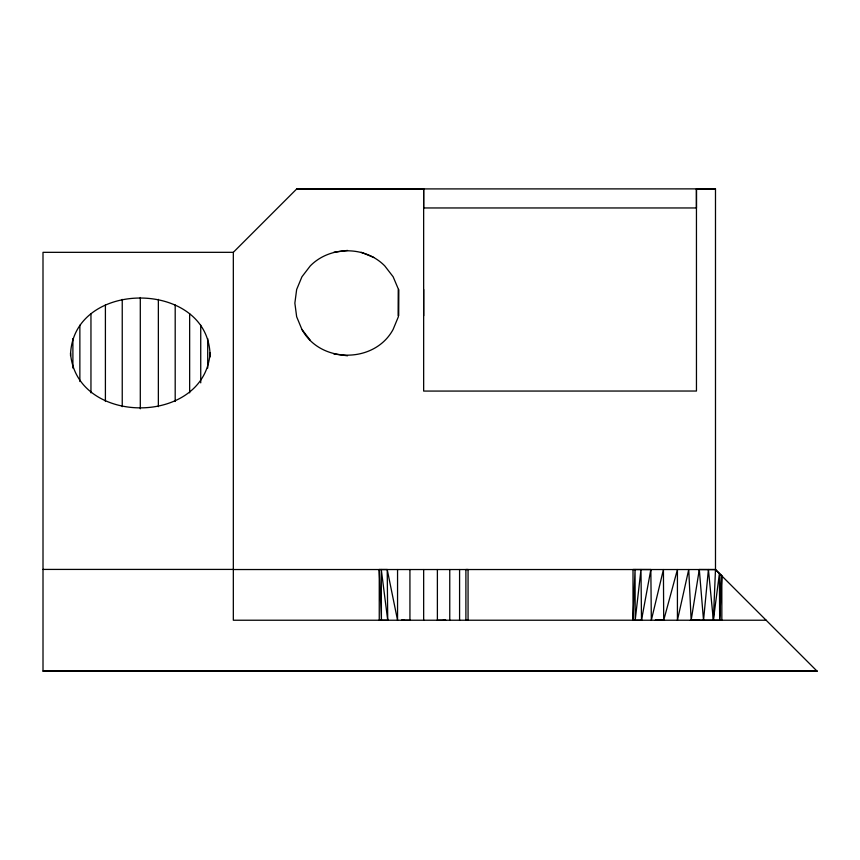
<?xml version="1.0" encoding="UTF-8"?>
<svg xmlns="http://www.w3.org/2000/svg" width="860" height="860" viewBox="0 0 860 860"><rect width="100%" height="100%" fill="white"/><g stroke="black" fill="none" stroke-linecap="round" stroke-linejoin="round"><path stroke-width="1.29" d="M43.011 671.122L817 671.079L43.011 671.122L43 252.335L233.329 252.324L296.764 188.888L423.647 188.888L423.658 391.074L696.46 391.031L696.449 188.877L715.488 188.877L715.488 569.578L817 671.079M233.329 252.378L233.329 620.232L766.249 620.221M233.329 569.535L715.488 569.535L721.83 575.856L721.841 620.264L690.365 620.275M296.764 188.931L715.488 188.877M301.925 329.455L301.925 329.412C320.35 363.78 374.67 363.694 393.127 329.412L398.384 316.706L398.513 289.476L393.127 276.748L384.753 265.89C364.984 245.756 330.079 245.809 310.288 265.89L301.925 276.802L296.657 289.498L294.862 303.129L296.657 316.749L301.925 329.455L310.288 340.313M333.895 252.259L347.526 250.421M333.895 353.987L347.526 355.782M361.146 252.259L373.853 257.473M423.658 315.803L423.658 289.476M423.647 188.91L423.647 207.959L696.449 207.959L696.449 188.921M650.848 569.524L641.495 620.275L633.014 620.264L633.014 569.492L650.848 569.524L651.321 620.286L663.425 569.535L663.705 620.286L677.422 569.535L677.422 620.286L688.731 569.535L691.15 620.286L699.298 569.524L715.488 569.578M699.298 569.524L703.534 620.275L708.414 569.524L713.359 620.275L719.412 573.437L719.659 620.264L721.207 575.232M633.014 620.264L635.056 569.513L635.196 620.275L640.979 569.524L641.495 620.275M713.359 620.275L715.488 569.524M719.659 620.264L721.83 575.856M70.509 355.588C72.057 278.167 210.41 279.091 210.087 356.921M210.087 352.901C204.755 426.184 75.841 426.184 70.509 352.901M404.168 620.264L401.48 620.264L408.941 620.275M443.147 620.275L445.835 620.264L438.374 620.254M696.912 620.264L699.599 620.264L692.139 620.254M404.168 671.015L401.48 671.015L408.941 671.026M443.147 671.026L445.835 671.015L438.374 671.015M657.943 671.015L655.255 671.015L662.716 671.026M696.912 671.026L699.599 671.015L692.139 671.004M43.011 569.417L233.329 569.417M664.49 620.254L655.255 620.264L662.716 620.275M387.215 569.524L379.249 569.513L379.249 620.264L387.731 620.286L387.215 569.524L397.556 620.286L397.556 569.535M387.731 620.286L381.281 569.524L381.421 620.275L379.249 569.513M459.584 569.524L459.584 620.275M449.758 569.535L449.758 620.286M437.385 569.535L437.385 620.286M423.658 569.535L423.658 620.286M409.93 569.535L409.94 620.286M207.712 338.56L207.712 368.069M200.735 325.198L200.735 382.861M189.651 313.728L189.651 392.848M175.193 304.924L175.193 401.48M158.358 299.387L158.358 406.673M140.298 297.506L140.298 408.812M122.238 299.387L122.238 406.673M105.404 304.924L105.404 401.48M90.956 313.728L90.956 392.848M79.862 325.198L79.862 381.528M72.896 338.56L72.896 368.069M468.066 620.221L465.894 620.275L465.894 569.524L468.066 569.513L468.066 620.264M398.513 289.476L398.513 315.813L398.513 289.476"/></g></svg>
